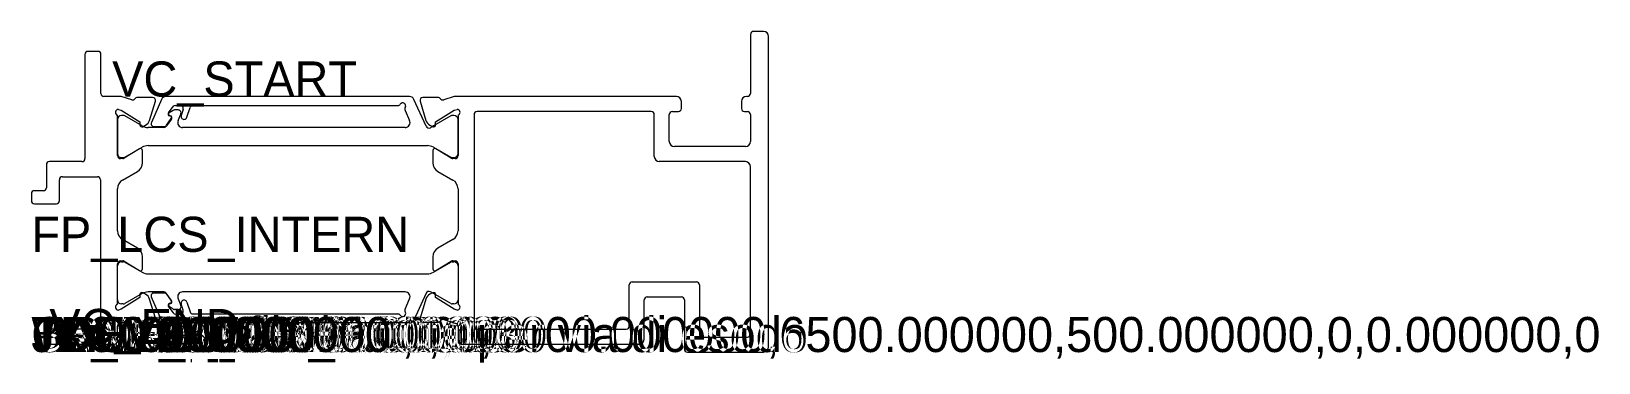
# Model space of a CAD drawing. Header units: metres. Extents: x 81 to 238, y 149 to 182.
import ezdxf

# ---------------------------------------------------------------- set-up
doc = ezdxf.new("R2010")
doc.units = ezdxf.units.M

msp = doc.modelspace()

# ---------------------------------------------------------------- linework, layer by layer
for p, q in [((154.402278, 181.586114), (153.402278, 181.586114)), ((153.102278, 181.286114), (153.102278, 175.386462)), ((154.902278, 150.086225), (154.902278, 181.086114)), ((86.652279, 179.286376), (86.652279, 168.886376)), ((87.952279, 179.586376), (86.952279, 179.586376)), ((88.252279, 175.386376), (88.252279, 179.286376)), ((90.193977, 175.086356), (88.552279, 175.086376)), ((89.989344, 173.803226), (90.276235, 173.715515)), ((90.281685, 175.073248), (90.193977, 175.086356)), ((90.276235, 173.715515), (92.148142, 172.545817)), ((91.325732, 174.754051), (90.281685, 175.073248)), ((93.399605, 174.996777), (91.849773, 174.996777)), ((93.10134, 172.695105), (93.686496, 174.609065)), ((94.300361, 174.789488), (93.284395, 172.507591)), ((119.047067, 175.086109), (94.757134, 175.08612)), ((94.98507, 173.463526), (95.455331, 174.075879)), ((95.94792, 173.747171), (95.609988, 173.747228)), ((95.693089, 174.193156), (96.177284, 174.193439)), ((96.462751, 173.800657), (96.265869, 173.195274)), ((96.836744, 173.010609), (97.147991, 173.978003)), ((97.433574, 174.18612), (117.889213, 174.186109)), ((118.616958, 173.704069), (119.068755, 172.689315)), ((120.721062, 172.110333), (119.500707, 174.796371)), ((120.118061, 174.608832), (120.703217, 172.694872)), ((121.954785, 174.996543), (120.404952, 174.996543)), ((121.656415, 172.545584), (123.528322, 173.715281)), ((123.522844, 175.073006), (122.478825, 174.753817)), ((123.610556, 175.086114), (123.522844, 175.073006)), ((123.528322, 173.715281), (123.815213, 173.802993)), ((145.702419, 175.086114), (123.610556, 175.086114)), ((123.902278, 173.786114), (123.815213, 173.802993)), ((146.202419, 173.886114), (146.202419, 174.586114)), ((152.203173, 174.586462), (152.203173, 173.886462)), ((152.802278, 175.086462), (152.703173, 175.086462)), ((89.901923, 172.785959), (89.901923, 169.385959)), ((89.902279, 169.186348), (89.902279, 173.220662)), ((90.481537, 173.185959), (90.301923, 173.185959)), ((92.361891, 172.146732), (90.631539, 173.145766)), ((92.148142, 172.545817), (92.138068, 172.257318)), ((92.43184, 172.073748), (92.711874, 172.222645)), ((95.30553, 172.840935), (94.77678, 172.110109)), ((94.810651, 172.219395), (95.277493, 172.886056)), ((95.448469, 173.700067), (95.062854, 173.453806)), ((95.198802, 173.115444), (95.084788, 173.150582)), ((95.095789, 173.185205), (95.207225, 173.147743)), ((95.94962, 172.680577), (96.224211, 173.330399)), ((121.092684, 172.222411), (121.372717, 172.073515)), ((121.442309, 172.146721), (121.144184, 171.974613)), ((123.172662, 173.145755), (121.442309, 172.146721)), ((121.666489, 172.257084), (121.656415, 172.545584)), ((123.502278, 173.185948), (123.322664, 173.185948)), ((123.902278, 173.220429), (123.902278, 169.186114)), ((123.902278, 169.385948), (123.902278, 172.785948)), ((125.502278, 173.286114), (125.502278, 152.186197)), ((143.202419, 173.586114), (125.802278, 173.586114)), ((143.502419, 169.086114), (143.502419, 173.286114)), ((145.002419, 170.586114), (145.002419, 173.286114)), ((145.302419, 173.586114), (145.902419, 173.586114)), ((152.503173, 173.586462), (152.802278, 173.586462)), ((153.102278, 173.286462), (153.102278, 170.586114)), ((94.533723, 171.985959), (92.961898, 171.985959)), ((93.56022, 172.085575), (94.566674, 172.091483)), ((118.611982, 171.985947), (96.410188, 171.985958)), ((92.102279, 169.860108), (90.571894, 168.92654)), ((90.631538, 169.026152), (92.361923, 170.02519)), ((92.402279, 168.482203), (92.402279, 169.686903)), ((92.961925, 170.185959), (120.842339, 170.185914)), ((121.402278, 169.68667), (121.402278, 168.481969)), ((121.442337, 170.025145), (123.172663, 169.02614)), ((123.232663, 168.926307), (121.702278, 169.859875)), ((152.602278, 170.086114), (145.502419, 170.086114)), ((82.802021, 168.286376), (82.802021, 165.986376)), ((86.352279, 168.586376), (83.102021, 168.586376)), ((90.421894, 168.886348), (90.202279, 168.886348)), ((90.301923, 168.985959), (90.481538, 168.985959)), ((90.402279, 166.750152), (91.902279, 167.616177)), ((121.902278, 167.615944), (123.402278, 166.749918)), ((123.322663, 168.985948), (123.502278, 168.985948)), ((123.602278, 168.886114), (123.382663, 168.886114)), ((152.602278, 168.586114), (144.002419, 168.586114)), ((153.102278, 151.386225), (153.102278, 168.086114)), ((84.102021, 164.686376), (84.102021, 166.786376)), ((84.402021, 167.086376), (87.90153, 167.086376)), ((88.20153, 166.786376), (88.20153, 152.186417)), ((89.902279, 161.688638), (89.902279, 165.884126)), ((123.902278, 165.883893), (123.902278, 161.688419)), ((81.302279, 165.386376), (81.302279, 164.686376)), ((82.502021, 165.686376), (81.602279, 165.686376)), ((81.602279, 164.386376), (83.802021, 164.386376)), ((91.902279, 159.956588), (90.402279, 160.822613)), ((123.402278, 160.822393), (121.902278, 159.956368)), ((89.901923, 154.786352), (89.901923, 158.186352)), ((89.902279, 154.352102), (89.902279, 158.386417)), ((90.202279, 158.686417), (90.421894, 158.686417)), ((90.301923, 158.586352), (90.481538, 158.586352)), ((90.571894, 158.646225), (92.102279, 157.712657)), ((90.631538, 158.54616), (92.361923, 157.547122)), ((92.402279, 157.885862), (92.402279, 159.090562)), ((121.402278, 159.090343), (121.402278, 157.885642)), ((121.442337, 157.547167), (123.172663, 158.546172)), ((121.702278, 157.712437), (123.232663, 158.646005)), ((123.322663, 158.586364), (123.502278, 158.586364)), ((123.382663, 158.686197), (123.602278, 158.686197)), ((123.902278, 158.386197), (123.902278, 154.351883)), ((123.902278, 158.186364), (123.902278, 154.786364)), ((92.961925, 157.386352), (120.842339, 157.386398)), ((141.302278, 156.586225), (147.702278, 156.586225)), ((92.148142, 155.026948), (90.276235, 153.85725)), ((92.361891, 155.425579), (90.631539, 154.426546)), ((92.138068, 155.315447), (92.148142, 155.026948)), ((92.711874, 155.35012), (92.43184, 155.499016)), ((94.533723, 155.586352), (92.961898, 155.586352)), ((94.300361, 152.782823), (93.284395, 155.06472)), ((93.56022, 155.486736), (94.566674, 155.480829)), ((95.30553, 154.731377), (94.77678, 155.462203)), ((94.810651, 155.352917), (95.277493, 154.686256)), ((118.611982, 155.586365), (96.410188, 155.586354)), ((120.721062, 155.461978), (119.500707, 152.775941)), ((121.372717, 155.498797), (121.092684, 155.3499)), ((121.442309, 155.425591), (121.144184, 155.597699)), ((123.172662, 154.426557), (121.442309, 155.425591)), ((121.656415, 155.026728), (121.666489, 155.315227)), ((123.528322, 153.857031), (121.656415, 155.026728)), ((141.002278, 152.186197), (141.002278, 156.286225)), ((142.802278, 155.086225), (146.202278, 155.086225)), ((148.002278, 156.286225), (148.002278, 151.386225)), ((90.276235, 153.85725), (89.989344, 153.769539)), ((90.481537, 154.386352), (90.301923, 154.386352)), ((93.686496, 152.9637), (93.10134, 154.877659)), ((94.98507, 154.108786), (95.455331, 153.496433)), ((95.448469, 153.872245), (95.062854, 154.118506)), ((95.198802, 154.456868), (95.084788, 154.42173)), ((95.095789, 154.387106), (95.207225, 154.424569)), ((95.94792, 153.825141), (95.609988, 153.825084)), ((95.693089, 153.379156), (96.177284, 153.378872)), ((95.94962, 154.891735), (96.224211, 154.241913)), ((96.462751, 153.771655), (96.265869, 154.377038)), ((96.836744, 154.561703), (97.147991, 153.594309)), ((97.433574, 153.386192), (117.889213, 153.386203)), ((118.616958, 153.868243), (119.068755, 154.882997)), ((120.703217, 154.87744), (120.118061, 152.96348)), ((123.502278, 154.386364), (123.322664, 154.386364)), ((123.815213, 153.769319), (123.528322, 153.857031)), ((123.815213, 153.769319), (123.902278, 153.786197)), ((142.502278, 150.886197), (142.502278, 154.786225)), ((146.502278, 154.786225), (146.502278, 149.886225)), ((87.90153, 151.886417), (83.102021, 151.886417)), ((89.902279, 150.686417), (89.902279, 152.161533)), ((90.114568, 152.448424), (91.325732, 152.818714)), ((91.849773, 152.575988), (93.399605, 152.575988)), ((119.047067, 152.486203), (94.757134, 152.486192)), ((120.404952, 152.575769), (121.954785, 152.575769)), ((122.478825, 152.818495), (123.68999, 152.448205)), ((123.902278, 152.161313), (123.902278, 150.686197)), ((125.802278, 151.886197), (140.702278, 151.886197)), ((82.802021, 151.586417), (82.802021, 150.686417)), ((83.102021, 150.386417), (89.602279, 150.386417)), ((124.202278, 150.386197), (142.002278, 150.386197)), ((148.302278, 151.086225), (152.802278, 151.086225)), ((146.802278, 149.586225), (154.402278, 149.586225))]:
    msp.add_line(p, q)
for centre, radius, start, end in [((153.402278, 181.286114), 0.3, 90, 180), ((154.402278, 181.086114), 0.5, 0, 90), ((86.952279, 179.286376), 0.3, 90, 180), ((87.952279, 179.286376), 0.3, 0, 90), ((88.552279, 175.386376), 0.3, 180, 270), ((152.802278, 175.386462), 0.3, 270, 0), ((90.002279, 173.503505), 0.3, 92.471221, 250.528779), ((91.413443, 175.040942), 0.3, 253, 330.769063), ((91.849773, 174.796777), 0.2, 90, 150.769063), ((93.399605, 174.696777), 0.3, 343, 90), ((94.757134, 174.58612), 0.5, 90, 156), ((95.609937, 173.447228), 0.3, 90, 122.563134), ((95.693265, 173.893156), 0.3, 90, 142.477243), ((95.94787, 173.447171), 0.3, 337.092865, 90), ((96.17746, 173.893439), 0.3, 341.984494, 90), ((97.433574, 173.88612), 0.3, 90, 162.165067), ((117.889213, 174.486109), 0.3, 270, 325.309708), ((118.382557, 174.144624), 0.3, 327.934316, 145.309708), ((118.891021, 173.82609), 0.3, 147.934316, 204), ((119.047067, 174.586109), 0.5, 24.86771, 90), ((120.404952, 174.696543), 0.3, 90, 197), ((121.954785, 174.796543), 0.2, 29.230937, 90), ((122.391114, 175.040709), 0.3, 209.230937, 287), ((123.802278, 173.503272), 0.3, 289.471221, 70.528779), ((145.702419, 174.586114), 0.5, 0, 90), ((145.902419, 173.886114), 0.3, 270, 0), ((152.703173, 174.586462), 0.5, 90, 180), ((152.503173, 173.886462), 0.3, 180, 270), ((90.301923, 172.785959), 0.4, 90, 180), ((90.481537, 172.885959), 0.3, 59.999655, 90), ((92.337946, 172.250338), 0.2, 180, 298), ((92.961898, 173.185959), 1.2, 239.999655, 270), ((92.336296, 172.929003), 0.8, 298, 343), ((93.558459, 172.38557), 0.3, 156, 270), ((94.564913, 172.391478), 0.3, 270, 324.997646), ((95.143692, 173.341711), 0.2, 142.477243, 252.871294), ((95.143588, 173.327386), 0.15, 122.563134, 251.418085), ((95.154624, 172.972097), 0.15, 324.997646, 72.871294), ((95.143493, 172.958169), 0.2, 324.114388, 71.418085), ((96.410189, 172.485958), 0.5, 157.092865, 270), ((96.551161, 173.102491), 0.3, 161.984494, 342.165067), ((118.611983, 172.485947), 0.5, 270, 24), ((121.468261, 172.928769), 0.8, 197, 242), ((121.466611, 172.250104), 0.2, 242, 0), ((123.322664, 172.885948), 0.3, 90, 120.000345), ((123.502278, 172.785948), 0.4, 0, 90), ((125.802278, 173.286114), 0.3, 90, 180), ((143.202419, 173.286114), 0.3, 0, 90), ((145.302419, 173.286114), 0.3, 90, 180), ((152.802278, 173.286462), 0.3, 0, 90), ((94.533723, 172.285959), 0.3, 270, 324.114388), ((120.994194, 172.234426), 0.3, 204.433855, 299.997915), ((145.502419, 170.586114), 0.5, 180, 270), ((152.602278, 170.586114), 0.5, 270, 0), ((90.301923, 169.385959), 0.4, 180, 270), ((90.202279, 169.186348), 0.3, 180, 270), ((90.481538, 169.285959), 0.3, 270, 300), ((92.202279, 169.686903), 0.2, 0, 120), ((92.961923, 168.985959), 1.2, 90, 120), ((120.842337, 168.985914), 1.2, 60, 90), ((121.602278, 169.68667), 0.2, 60, 180), ((123.322663, 169.285948), 0.3, 240, 270), ((123.502278, 169.385948), 0.4, 270, 0), ((123.602278, 169.186114), 0.3, 270, 0), ((144.002419, 169.086114), 0.5, 180, 270), ((83.102021, 168.286376), 0.3, 90, 180), ((86.352279, 168.886376), 0.3, 270, 0), ((90.421894, 169.186348), 0.3, 270, 300), ((91.402279, 168.482203), 1, 299.999999, 0), ((122.402278, 168.481969), 1, 180, 240), ((123.382663, 169.186114), 0.3, 240, 270), ((152.602278, 168.086114), 0.5, 0, 90), ((82.502021, 165.986376), 0.3, 270, 0), ((84.402021, 166.786376), 0.3, 90, 180), ((87.90153, 166.786376), 0.3, 0, 90), ((90.902279, 165.884126), 1, 119.999999, 180), ((122.902278, 165.883893), 1, 0, 60), ((81.602279, 165.386376), 0.3, 90, 180), ((81.602279, 164.686376), 0.3, 180, 270), ((83.802021, 164.686376), 0.3, 270, 0), ((90.902279, 161.688638), 1, 180, 240.000001), ((122.902278, 161.688419), 1, 300, 0), ((91.402279, 159.090562), 1, 0, 60.000001), ((122.402278, 159.090343), 1, 120, 180), ((90.301923, 158.186352), 0.4, 90, 180), ((90.202279, 158.386417), 0.3, 90, 180), ((90.421894, 158.386417), 0.3, 60, 90), ((90.481538, 158.286352), 0.3, 60, 90), ((123.322663, 158.286364), 0.3, 90, 120), ((123.382663, 158.386197), 0.3, 90, 120), ((123.502278, 158.186364), 0.4, 0, 90), ((123.602278, 158.386197), 0.3, 0, 90), ((92.202279, 157.885862), 0.2, 240, 0), ((92.961923, 158.586352), 1.2, 240, 270), ((120.842337, 158.586398), 1.2, 270, 300), ((121.602278, 157.885642), 0.2, 180, 300), ((141.302278, 156.286225), 0.3, 90, 180), ((147.702278, 156.286225), 0.3, 0, 90), ((92.337946, 155.322427), 0.2, 62, 180), ((92.961898, 154.386352), 1.2, 90, 120.000345), ((92.336296, 154.643762), 0.8, 17, 62), ((93.558459, 155.186741), 0.3, 90, 204), ((94.533723, 155.286352), 0.3, 35.885612, 90), ((94.564913, 155.180834), 0.3, 35.002354, 90), ((96.410189, 155.086354), 0.5, 90, 202.907135), ((118.611983, 155.086365), 0.5, 336, 90), ((121.468261, 154.643542), 0.8, 118, 163), ((120.994194, 155.337886), 0.3, 60.002085, 155.566145), ((121.466611, 155.322207), 0.2, 0, 118), ((142.802278, 154.786225), 0.3, 90, 180), ((146.202278, 154.786225), 0.3, 0, 90), ((90.002279, 154.06926), 0.3, 109.471221, 267.528779), ((90.301923, 154.786352), 0.4, 180, 270), ((90.481537, 154.686352), 0.3, 270, 300.000345), ((95.143692, 154.230601), 0.2, 107.128706, 217.522757), ((95.143588, 154.244926), 0.15, 108.581915, 237.436866), ((95.154624, 154.600214), 0.15, 287.128706, 35.002354), ((95.143493, 154.614143), 0.2, 288.581915, 35.885612), ((95.609937, 154.125084), 0.3, 237.436866, 270), ((95.693265, 153.679156), 0.3, 217.522757, 270), ((95.94787, 154.125141), 0.3, 270, 22.907135), ((96.17746, 153.678872), 0.3, 270, 18.015506), ((96.551161, 154.46982), 0.3, 17.834933, 198.015506), ((97.433574, 153.686192), 0.3, 197.834933, 270), ((117.889213, 153.086203), 0.3, 34.690292, 90), ((118.382557, 153.427687), 0.3, 214.690292, 32.065684), ((118.891021, 153.746222), 0.3, 156, 212.065684), ((123.322664, 154.686364), 0.3, 239.999655, 270), ((123.502278, 154.786364), 0.4, 270, 0), ((123.802278, 154.06904), 0.3, 289.471221, 70.528779), ((83.102021, 151.586417), 0.3, 90, 180), ((87.90153, 152.186417), 0.3, 270, 0), ((90.202279, 152.161533), 0.3, 107, 180), ((91.413443, 152.531823), 0.3, 29.230937, 107), ((91.849773, 152.775988), 0.2, 209.230937, 270), ((93.399605, 152.875988), 0.3, 270, 17), ((94.757134, 152.986192), 0.5, 204, 270), ((119.047067, 152.986203), 0.5, 270, 335.13229), ((120.404952, 152.875769), 0.3, 163, 270), ((121.954785, 152.775769), 0.2, 270, 330.769063), ((122.391114, 152.531603), 0.3, 73, 150.769063), ((123.602278, 152.161313), 0.3, 0, 73), ((125.802278, 152.186197), 0.3, 180, 270), ((140.702278, 152.186197), 0.3, 270, 0), ((83.102021, 150.686417), 0.3, 180, 270), ((89.602279, 150.686417), 0.3, 270, 0), ((124.202278, 150.686197), 0.3, 180, 270), ((142.002278, 150.886197), 0.5, 270, 0), ((148.302278, 151.386225), 0.3, 180, 270), ((152.802278, 151.386225), 0.3, 270, 0), ((146.802278, 149.886225), 0.3, 180, 270), ((154.402278, 150.086225), 0.5, 270, 0)]:
    msp.add_arc(centre, radius, start, end)

# ---------------------------------------------------------------- texts
for tag, p in [('VC_START', (89.373128, 175.086366)), ('FP_LCS_INTERN', (81.302279, 159.586225)), ('VC_END', (83.102021, 150.386417)), ('WY:0.000000', (81.302279, 149.586225)), ('WX:0.000000', (81.302279, 149.586225)), ('WY:0.000000', (81.302279, 149.586225)), ('JY:0.000000', (81.302279, 149.586225)), ('JX:0.000000', (81.302279, 149.586225)), ('JY:0.000000', (81.302279, 149.586225)), ('TDEV:0.000000', (81.302279, 149.586225)), ('TDEV2:0.000000', (81.302279, 149.586225)), ('TDEV3:0.000000', (81.302279, 149.586225)), ('TDEV4:0.000000', (81.302279, 149.586225)), ('TDEV5:0.000000', (81.302279, 149.586225)), ('OPTI:500.000000,1,0,3000.000000,6500.000000,500.000000,0,0.000000,0', (81.302279, 149.586225)), ('GLASS_MIN:0.000000', (81.302279, 149.586225)), ('GLASS_MAX:0.000000', (81.302279, 149.586225)), ('DESC:Profilo battuta per via di esodo', (81.302279, 149.586225)), ('DENS:1.120000', (81.302279, 149.586225)), ('FRONT_VIEW', (81.302279, 149.586225)), ('BL01:6800.000000,,1', (81.302279, 149.586225)), ('PANE_WIDTH:0.000000', (81.302279, 149.586225)), ('FP_LCS_ORIG', (81.302279, 149.586225)), ('FP_LCS_HOT', (91.302279, 149.586225))]:
    msp.add_attdef(tag, p, '', height=3.5)

doc.saveas('drawing.dxf')
